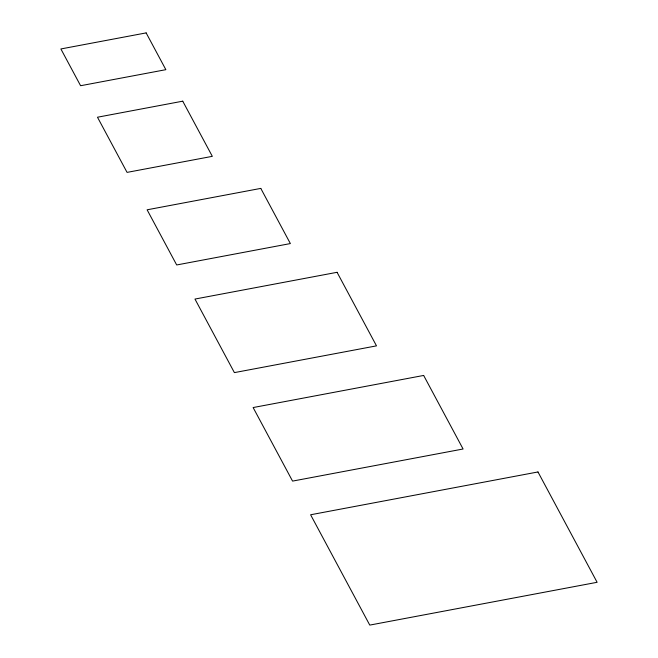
<?xml version="1.0" encoding="UTF-8"?>
<svg xmlns="http://www.w3.org/2000/svg" width="658" height="658" viewBox="0 0 658 658"><rect width="100%" height="100%" fill="white"/><g stroke="black" fill="none" stroke-linecap="round" stroke-linejoin="round"><path stroke-width="0.99" d="M146.142 32.9L60.881 48.955L80.597 85.729L165.857 69.674L146.142 32.9M182.743 101.176L97.483 117.223L127.06 172.388L212.32 156.341L182.743 101.176M260.79 188.402L147.112 209.803L176.689 264.968L290.367 243.567L260.79 188.402M337.069 272.305L194.965 299.061L234.396 372.617L376.499 345.861L337.069 272.305M423.653 375.447L253.133 407.549L292.563 481.105L463.084 449.003L423.653 375.447M537.973 471.959L310.609 514.77L369.763 625.1L597.119 582.297L537.973 471.959"/></g></svg>
